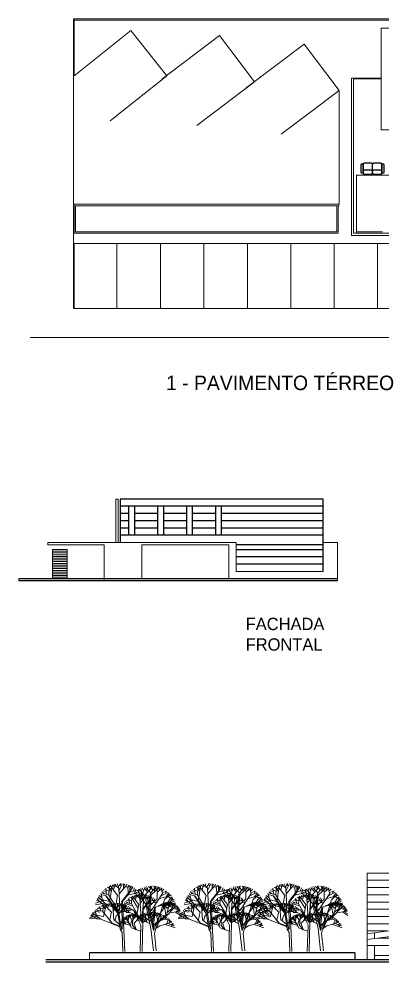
# Model space of a CAD drawing. Header units: millimetres. Extents: x 146.5 to 221.7, y 178.2 to 243.3.
# Drawn here: x 146.5 to 171.6, y 178.2 to 243.3 of the extents above; entities that cross this region are included whole.
import ezdxf

# ---------------------------------------------------------------- set-up
doc = ezdxf.new("R2010")
doc.units = ezdxf.units.MM
doc.linetypes.add('DASHDOT2', pattern=[12.7, 6.35, -3.175, 0, -3.175])
doc.layers.get('0').update_dxf_attribs({"color": 5, "lineweight": 0})
for name, color, linetype in [('banqueta', 62, 'Continuous'), ('MUEBLES', 2, 'Continuous'), ('MUEBLESF', 2, 'Continuous')]:
    doc.layers.add(name, color=color, linetype=linetype)
doc.layers.add('cristal', color=34, linetype='DASHDOT2', lineweight=5)
doc.layers.add('muros', color=1, linetype='Continuous', lineweight=15)
doc.styles.add('ATT', font='TXT')

# ---------------------------------------------------------------- blocks, each defined once
blk = doc.blocks.new('facahasa')
at = {"layer": 'banqueta'}
for p, q in [((203.537, 169.724), (203.537, 166.724)), ((217.537, 164.724), (217.537, 169.724)), ((217.537, 166.574), (211.537, 166.574)), ((217.537, 166.224), (211.537, 166.224)), ((217.537, 165.724), (211.537, 165.724)), ((217.537, 165.224), (211.537, 165.224)), ((218.537, 164.224), (196.537, 164.224)), ((218.537, 164.074), (196.537, 164.074))]:
    blk.add_line(p, q, dxfattribs=at)
at = {"layer": 'cristal'}
for p, q in [((198.865, 164.242), (198.865, 166.242)), ((198.865, 166.242), (199.865, 166.242)), ((198.865, 166.122), (199.865, 166.122)), ((199.865, 166.242), (199.865, 164.242)), ((198.865, 166.002), (199.865, 166.002)), ((198.865, 165.882), (199.865, 165.882)), ((198.865, 165.762), (199.865, 165.762)), ((198.865, 165.642), (199.865, 165.642)), ((198.865, 165.522), (199.865, 165.522)), ((198.865, 165.402), (199.865, 165.402)), ((198.865, 165.282), (199.865, 165.282)), ((198.865, 165.282), (199.865, 165.282)), ((198.865, 165.162), (199.865, 165.162)), ((198.865, 165.042), (199.865, 165.042)), ((198.865, 164.922), (199.865, 164.922)), ((198.865, 164.802), (199.865, 164.802)), ((198.865, 164.682), (199.865, 164.682)), ((198.865, 164.682), (199.865, 164.682)), ((198.865, 164.562), (199.865, 164.562)), ((198.865, 164.562), (199.865, 164.562)), ((198.865, 164.442), (199.865, 164.442)), ((198.865, 164.322), (199.865, 164.322))]:
    blk.add_line(p, q, dxfattribs=at)
at = {"layer": 'MUEBLESF'}
for p, q in [((217.537, 169.724), (203.537, 169.724)), ((217.537, 169.224), (203.537, 169.224)), ((204.137, 168.724), (203.537, 168.724)), ((204.137, 167.224), (204.137, 169.224)), ((204.537, 167.224), (204.537, 169.224)), ((206.137, 168.724), (204.537, 168.724)), ((206.137, 167.224), (206.137, 169.224)), ((206.537, 167.224), (206.537, 169.224)), ((208.137, 168.724), (206.537, 168.724)), ((208.137, 167.224), (208.137, 169.224)), ((208.537, 167.224), (208.537, 169.224)), ((210.137, 168.724), (208.537, 168.724)), ((210.137, 167.224), (210.137, 169.224)), ((210.537, 167.224), (210.537, 169.224)), ((217.537, 168.724), (210.537, 168.724)), ((204.137, 168.224), (203.537, 168.224)), ((206.137, 168.224), (204.537, 168.224)), ((208.137, 168.224), (206.537, 168.224)), ((210.137, 168.224), (208.537, 168.224)), ((217.537, 168.224), (210.537, 168.224)), ((204.137, 167.724), (203.537, 167.724)), ((206.137, 167.724), (204.537, 167.724)), ((208.137, 167.724), (206.537, 167.724)), ((210.137, 167.724), (208.537, 167.724)), ((217.537, 167.724), (210.537, 167.724)), ((206.537, 167.224), (203.537, 167.224)), ((217.537, 167.224), (206.537, 167.224))]:
    blk.add_line(p, q, dxfattribs=at)
at = {"layer": 'muros'}
for p, q in [((203.387, 169.724), (203.237, 169.724)), ((203.237, 169.724), (203.237, 166.724)), ((203.387, 169.724), (203.387, 166.724)), ((203.537, 169.724), (203.537, 166.724)), ((211.537, 166.724), (198.537, 166.724)), ((198.537, 166.724), (198.537, 166.574)), ((211.537, 166.724), (203.537, 166.724)), ((211.537, 164.724), (211.537, 166.724)), ((218.537, 166.724), (217.537, 166.724)), ((217.537, 164.724), (217.537, 166.724)), ((218.537, 164.224), (218.537, 166.724)), ((202.437, 166.574), (198.537, 166.574)), ((202.437, 166.574), (202.437, 164.074)), ((211.037, 166.574), (205.037, 166.574)), ((205.037, 164.224), (205.037, 166.574)), ((211.037, 164.224), (211.037, 166.574)), ((196.537, 164.074), (196.537, 164.224)), ((199.865, 164.242), (198.865, 164.242)), ((217.537, 164.724), (211.537, 164.724)), ((218.537, 164.224), (218.537, 164.074))]:
    blk.add_line(p, q, dxfattribs=at)
blk = doc.blocks.new('golodsood')
for p, q in [((214.458, 187.311), (183.295, 187.311)), ((208.015, 187.011), (183.295, 187.011)), ((185.295, 187.011), (185.295, 182.111)), ((188.405, 187.011), (188.405, 182.111)), ((191.405, 187.011), (191.405, 182.111)), ((194.405, 187.011), (194.405, 182.111)), ((197.405, 187.011), (197.405, 182.111)), ((200.405, 187.011), (200.405, 182.111)), ((203.405, 187.011), (203.405, 182.111)), ((206.405, 187.011), (206.405, 182.111)), ((208.015, 187.011), (208.015, 182.111)), ((208.458, 187.311), (208.458, 184.311)), ((208.958, 187.311), (208.958, 184.311)), ((209.458, 187.311), (209.458, 184.311)), ((209.958, 187.311), (209.958, 184.311)), ((210.458, 187.311), (210.458, 184.311)), ((210.958, 187.311), (210.958, 184.311)), ((211.458, 187.311), (211.458, 184.311)), ((211.958, 187.311), (211.958, 184.311)), ((212.458, 187.311), (212.458, 184.311)), ((212.958, 187.311), (212.958, 184.311)), ((213.458, 187.311), (213.458, 184.311)), ((213.958, 187.311), (213.958, 184.311)), ((214.458, 187.311), (214.458, 184.311)), ((214.458, 186.811), (208.015, 186.811)), ((214.458, 186.311), (208.015, 186.311)), ((214.458, 185.811), (208.015, 185.811)), ((186.305, 185.511), (183.295, 185.511)), ((189.305, 185.511), (186.905, 185.511)), ((192.305, 185.511), (189.905, 185.511)), ((195.305, 185.511), (192.905, 185.511)), ((198.305, 185.511), (195.905, 185.511)), ((201.305, 185.511), (198.905, 185.511)), ((204.305, 185.511), (201.905, 185.511)), ((207.305, 185.511), (204.905, 185.511)), ((214.458, 185.311), (208.015, 185.311)), ((186.305, 184.311), (183.295, 184.311)), ((189.305, 184.311), (186.905, 184.311)), ((192.305, 184.311), (189.905, 184.311)), ((195.305, 184.311), (192.905, 184.311)), ((198.305, 184.311), (195.905, 184.311)), ((201.305, 184.311), (198.905, 184.311)), ((204.305, 184.311), (201.905, 184.311)), ((207.305, 184.311), (204.905, 184.311)), ((214.458, 184.811), (208.015, 184.811)), ((186.305, 183.311), (183.295, 183.311)), ((189.305, 183.311), (186.905, 183.311)), ((192.305, 183.311), (189.905, 183.311)), ((195.305, 183.311), (192.905, 183.311)), ((198.305, 183.311), (195.905, 183.311)), ((201.305, 183.311), (198.905, 183.311)), ((204.305, 183.311), (201.905, 183.311)), ((207.305, 183.311), (204.905, 183.311)), ((150.308, 182.311), (150.308, 181.811)), ((172.644, 182.111), (169.994, 182.111)), ((176.144, 182.111), (173.144, 182.111)), ((179.644, 182.111), (176.644, 182.111)), ((182.795, 182.111), (180.144, 182.111)), ((208.015, 182.111), (183.295, 182.111)), ((186.305, 181.811), (186.305, 181.661)), ((189.305, 181.811), (189.305, 181.661)), ((192.305, 181.811), (192.305, 181.661)), ((192.305, 181.811), (192.305, 181.661)), ((195.305, 181.811), (195.305, 181.661)), ((195.305, 181.811), (195.305, 181.661)), ((198.305, 181.811), (198.305, 181.661)), ((201.305, 181.811), (201.305, 181.661)), ((204.305, 181.811), (204.305, 181.661)), ((207.305, 181.811), (207.305, 181.661)), ((219.308, 181.811), (219.308, 181.661))]:
    blk.add_line(p, q)
at = {"layer": 'banqueta'}
for p, q in [((219.308, 181.811), (147.308, 181.811)), ((168.644, 182.311), (150.308, 182.311)), ((168.644, 182.311), (168.644, 181.811)), ((216.808, 181.861), (216.808, 181.811)), ((217.808, 181.861), (216.808, 181.861)), ((217.808, 181.861), (217.808, 181.811)), ((219.308, 181.661), (147.308, 181.661))]:
    blk.add_line(p, q, dxfattribs=at)
at = {"layer": 'muros'}
for p, q in [((183.295, 187.811), (169.494, 187.811)), ((169.494, 187.811), (169.494, 181.811)), ((183.295, 187.811), (183.295, 181.811)), ((183.295, 187.311), (169.494, 187.311)), ((186.305, 187.011), (186.305, 182.111)), ((186.905, 187.011), (186.905, 182.111)), ((189.305, 187.011), (189.305, 182.111)), ((189.905, 187.011), (189.905, 182.111)), ((192.305, 187.011), (192.305, 182.111)), ((192.905, 187.011), (192.905, 182.111)), ((195.305, 187.011), (195.305, 182.111)), ((195.905, 187.011), (195.905, 182.111)), ((198.305, 187.011), (198.305, 182.111)), ((198.905, 187.011), (198.905, 182.111)), ((201.305, 187.011), (201.305, 182.111)), ((201.905, 187.011), (201.905, 182.111)), ((204.305, 187.011), (204.305, 182.111)), ((204.905, 187.011), (204.905, 182.111)), ((207.305, 187.011), (207.305, 182.111)), ((183.295, 186.811), (169.494, 186.811)), ((183.295, 186.311), (169.494, 186.311)), ((183.295, 185.811), (169.494, 185.811)), ((183.295, 185.51), (169.494, 183.623)), ((181.843, 185.311), (169.494, 185.311)), ((183.295, 185.106), (169.494, 183.219)), ((179.644, 185.011), (179.644, 184.607)), ((180.144, 185.079), (180.144, 184.675)), ((182.795, 185.442), (182.795, 185.038)), ((178.187, 184.811), (169.494, 184.811)), ((174.53, 184.311), (169.494, 184.311)), ((176.144, 184.532), (176.144, 184.128)), ((176.644, 184.6), (176.644, 184.197)), ((183.295, 184.311), (177.483, 184.311)), ((183.295, 184.811), (181.139, 184.811)), ((215.458, 184.311), (208.215, 184.311)), ((208.215, 184.311), (208.215, 181.811)), ((215.458, 184.311), (215.458, 184.161)), ((170.874, 183.811), (169.494, 183.811)), ((169.994, 183.691), (169.994, 183.287)), ((172.644, 184.053), (172.644, 183.65)), ((173.144, 184.122), (173.144, 183.718)), ((183.295, 183.811), (173.826, 183.811)), ((212.858, 184.161), (212.858, 181.811)), ((215.458, 184.161), (212.858, 184.161)), ((214.113, 184.011), (214.113, 181.811)), ((215.263, 184.011), (214.113, 184.011)), ((215.263, 183.891), (214.113, 183.891)), ((215.263, 183.771), (214.113, 183.771)), ((215.263, 183.651), (214.113, 183.651)), ((215.263, 184.011), (215.263, 181.811)), ((183.295, 183.311), (170.17, 183.311)), ((215.263, 183.531), (214.113, 183.531)), ((215.263, 183.411), (214.113, 183.411)), ((215.263, 183.291), (214.113, 183.291)), ((215.263, 183.171), (214.113, 183.171)), ((215.263, 183.051), (214.113, 183.051)), ((183.295, 182.811), (169.494, 182.811)), ((169.994, 182.811), (169.994, 181.811)), ((172.644, 182.811), (172.644, 181.811)), ((173.144, 182.811), (173.144, 181.811)), ((176.144, 182.811), (176.144, 181.811)), ((176.644, 182.811), (176.644, 181.811)), ((179.644, 182.811), (179.644, 181.811)), ((180.144, 182.811), (180.144, 181.811)), ((182.795, 182.811), (182.795, 181.811)), ((215.263, 182.931), (214.113, 182.931)), ((215.263, 182.811), (214.113, 182.811)), ((215.263, 182.691), (214.113, 182.691)), ((215.263, 182.691), (214.113, 182.691)), ((215.263, 182.571), (214.113, 182.571)), ((215.263, 182.451), (214.113, 182.451)), ((215.263, 182.331), (214.113, 182.331)), ((215.263, 182.211), (214.113, 182.211)), ((215.263, 182.091), (214.113, 182.091)), ((215.263, 181.971), (214.113, 181.971)), ((215.263, 181.851), (214.113, 181.851))]:
    blk.add_line(p, q, dxfattribs=at)
blk = doc.blocks.new('LEA')
at = {"color": 0, "linetype": 'Continuous'}
for p, q in [((-1.69, 1.7), (-1.6, 2.97)), ((-1.15, 3.17), (-1.58, 0.65)), ((-0.35, 1.53), (-1.5, 3.06)), ((-1.21, 2.75), (-1.15, 3.17)), ((-0.85, 2.75), (-1.05, 3.17)), ((-0.96, 2.42), (-0.69, 3.28)), ((-0.15, 2.67), (-0.87, 3.22)), ((-0.49, 2.97), (-0.39, 3.33)), ((-0.29, 2.81), (0.15, 3.36)), ((-0.13, 2.28), (0.37, 3.31)), ((-0.11, 1.78), (1.09, 3.22)), ((0.17, 3.03), (-0.01, 3.33)), ((0.55, 2.59), (0.55, 3.33)), ((0.55, 2.95), (0.77, 3.25)), ((0.75, 2.81), (1.85, 2.92)), ((1.25, 2.89), (1.31, 3.14)), ((1.51, 2.14), (1.51, 3.06)), ((1.53, 2.61), (1.83, 2.95)), ((-2.78, 1.26), (-3.18, 1.53)), ((-2.64, 0.87), (-2.92, 1.92)), ((-2.14, 1.49), (-2.87, 1.7)), ((-2.28, 1.81), (-2.78, 2.09)), ((-1.74, 1.7), (-2.63, 1.83)), ((-2.12, 2.17), (-2.56, 2.25)), ((-1.65, 2.2), (-2.36, 2.45)), ((-2.04, 1.76), (-2.15, 2.64)), ((-1.19, 2.59), (-1.96, 2.78)), ((-0.29, -0.72), (-1.74, 1.7)), ((-1.34, 2.2), (-1.73, 2.83)), ((-0.69, -0.3), (-0.35, 1.57)), ((-0.02, -0.13), (-0.17, 2.67)), ((0.38, 0.76), (1.55, 2.25)), ((1.17, 1.62), (2.95, 2)), ((1.24, 2), (1.18, 2.84)), ((1.55, 2.25), (1.95, 2.8)), ((1.61, 2.12), (2.65, 2.34)), ((2.03, 2.2), (2.23, 2.72)), ((2.21, 1.84), (2.43, 2.53)), ((-2.38, 0.37), (-3.74, 0.12)), ((-2.46, 0.79), (-3.72, 0.37)), ((-3.08, 0.59), (-3.56, 0.79)), ((-2.58, 0.15), (-3.48, 0.98)), ((-1.58, 0.65), (-3.44, 1.06)), ((-2.02, 0.09), (-3.3, 1.34)), ((-2.01, 0.08), (-2.66, 0.13))]:
    blk.add_line(p, q, dxfattribs=at)
blk = doc.blocks.new('arbol')
for p, q in [((158.903, 184.277), (158.718, 184.324)), ((158.869, 184.183), (158.772, 184.337)), ((158.781, 184.061), (158.806, 184.371)), ((158.913, 184.418), (158.811, 183.806)), ((159.107, 184.021), (158.83, 184.391)), ((158.898, 184.317), (158.913, 184.418)), ((158.986, 184.317), (158.937, 184.418)), ((158.961, 184.236), (159.025, 184.445)), ((159.156, 184.297), (158.981, 184.431)), ((159.074, 184.371), (159.098, 184.459)), ((159.122, 184.33), (159.229, 184.465)), ((159.161, 184.203), (159.283, 184.452)), ((159.166, 184.082), (159.458, 184.431)), ((159.234, 184.385), (159.19, 184.459)), ((159.327, 184.277), (159.327, 184.459)), ((159.327, 184.364), (159.38, 184.438)), ((159.376, 184.33), (159.643, 184.358)), ((159.496, 184.133), (159.481, 184.34)), ((159.497, 184.351), (159.512, 184.412)), ((159.561, 184.169), (159.561, 184.391)), ((159.565, 184.284), (159.638, 184.364)), ((159.571, 184.195), (159.668, 184.329)), ((160.033, 184.1), (160.13, 184.346)), ((160.082, 183.989), (160.371, 184.32)), ((160.239, 184.231), (160.182, 184.358)), ((160.655, 184.333), (160.207, 183.903)), ((160.323, 184.278), (160.249, 184.359)), ((160.278, 184.186), (160.384, 184.376)), ((160.417, 184.217), (160.316, 184.368)), ((160.337, 184.125), (160.541, 184.36)), ((160.563, 184.226), (160.443, 184.374)), ((160.479, 184.171), (160.494, 184.353)), ((160.574, 183.898), (160.573, 184.361)), ((160.583, 184.261), (160.655, 184.333)), ((160.653, 184.208), (160.675, 184.318)), ((158.703, 183.671), (158.392, 183.974)), ((158.518, 183.954), (158.421, 184.021)), ((158.553, 183.859), (158.484, 184.115)), ((158.674, 184.009), (158.495, 184.061)), ((158.64, 184.088), (158.518, 184.156)), ((158.771, 184.061), (158.554, 184.092)), ((158.679, 184.176), (158.572, 184.196)), ((158.791, 184.183), (158.621, 184.243)), ((158.699, 184.075), (158.67, 184.29)), ((159.123, 183.328), (158.674, 184.009)), ((159.153, 183.379), (158.689, 184.009)), ((159.123, 183.472), (158.771, 184.061)), ((159.025, 183.575), (159.107, 184.03)), ((159.19, 183.617), (159.153, 184.298)), ((159.287, 183.834), (159.571, 184.195)), ((159.292, 183.807), (159.581, 184.176)), ((159.478, 184.042), (159.911, 184.136)), ((159.585, 184.162), (159.838, 184.216)), ((159.618, 183.711), (159.639, 183.988)), ((159.895, 183.691), (159.66, 184.004)), ((159.687, 184.183), (159.736, 184.311)), ((160.011, 183.965), (159.709, 184.114)), ((159.718, 183.941), (159.73, 184.027)), ((159.731, 184.095), (159.784, 184.263)), ((160.056, 184.058), (159.749, 184.16)), ((159.792, 183.941), (159.751, 184.027)), ((159.772, 183.873), (159.825, 184.05)), ((159.937, 183.925), (159.788, 184.039)), ((159.906, 184.11), (159.841, 184.218)), ((159.867, 183.988), (159.888, 184.062)), ((159.94, 183.951), (159.885, 184.244)), ((160.207, 183.903), (159.905, 184.254)), ((159.908, 183.953), (160, 184.067)), ((159.941, 183.844), (160.045, 184.056)), ((159.946, 183.742), (160.194, 184.039)), ((160.003, 183.999), (159.966, 184.062)), ((160.041, 183.859), (159.972, 184.288)), ((160.003, 183.02), (160.082, 183.989)), ((160.062, 184.196), (160.024, 184.308)), ((160.082, 183.907), (160.082, 184.062)), ((160.082, 183.982), (160.128, 184.045)), ((160.22, 184.148), (160.106, 184.296)), ((160.124, 183.953), (160.351, 183.976)), ((160.19, 183.522), (160.148, 184.001)), ((160.328, 184.131), (160.173, 184.286)), ((160.227, 183.97), (160.239, 184.022)), ((160.259, 183.449), (160.328, 184.131)), ((160.281, 183.816), (160.281, 184.004)), ((160.285, 183.913), (160.347, 183.982)), ((160.289, 183.328), (160.354, 184.046)), ((160.399, 183.525), (160.776, 184.094)), ((160.586, 184.158), (160.761, 184.288)), ((160.657, 183.912), (161.101, 184.018)), ((160.778, 184.091), (160.718, 184.303)), ((160.726, 184.012), (160.972, 184.139)), ((160.756, 184.2), (160.828, 184.255)), ((160.771, 184.138), (160.937, 184.182)), ((160.85, 183.872), (161.056, 184.065)), ((160.893, 184.114), (160.902, 184.2)), ((160.903, 183.973), (161.011, 184.119)), ((160.955, 184.043), (161.042, 184.07)), ((160.974, 183.986), (161.205, 183.849)), ((161.084, 183.93), (161.131, 183.97)), ((158.616, 183.739), (158.285, 183.678)), ((158.596, 183.84), (158.289, 183.739)), ((158.445, 183.792), (158.328, 183.84)), ((158.567, 183.684), (158.348, 183.886)), ((158.811, 183.806), (158.358, 183.907)), ((158.704, 183.668), (158.547, 183.679)), ((158.943, 183.586), (158.704, 183.668)), ((159.123, 183.452), (159.19, 183.617)), ((159.279, 182.76), (159.264, 183.824)), ((159.552, 183.392), (159.287, 183.65)), ((159.378, 181.95), (159.292, 183.807)), ((159.395, 183.633), (159.313, 183.69)), ((159.424, 183.553), (159.366, 183.77)), ((159.659, 183.642), (159.375, 183.724)), ((159.498, 183.747), (159.395, 183.805)), ((159.61, 183.724), (159.426, 183.75)), ((159.532, 183.821), (159.441, 183.839)), ((159.627, 183.827), (159.482, 183.879)), ((159.548, 183.736), (159.524, 183.919)), ((159.722, 183.907), (159.565, 183.947)), ((159.869, 183.547), (159.61, 183.959)), ((159.909, 183.223), (159.618, 183.711)), ((159.826, 183.311), (159.895, 183.691)), ((160.04, 183.856), (159.92, 183.959)), ((159.966, 183.346), (159.934, 183.925)), ((160.039, 183.019), (160.074, 183.944)), ((160.183, 183.648), (160.04, 183.856)), ((160.048, 183.531), (160.29, 183.838)), ((160.053, 183.508), (160.298, 183.821)), ((160.264, 183.42), (160.173, 183.773)), ((160.211, 183.707), (160.579, 183.787)), ((160.226, 183.785), (160.214, 183.961)), ((160.242, 183.59), (160.579, 183.905)), ((160.29, 183.838), (160.372, 183.952)), ((160.301, 183.81), (160.517, 183.856)), ((160.389, 183.827), (160.43, 183.936)), ((160.426, 183.753), (160.471, 183.896)), ((160.478, 182.633), (160.849, 183.876)), ((160.487, 183.587), (161.046, 183.74)), ((160.606, 183.641), (161.05, 183.761)), ((160.693, 183.385), (160.932, 183.704)), ((160.843, 183.594), (160.703, 183.687)), ((160.871, 183.637), (160.726, 183.708)), ((160.8, 183.673), (160.775, 183.73)), ((160.807, 183.592), (160.798, 183.74)), ((160.937, 183.551), (160.809, 183.744)), ((160.851, 183.54), (160.844, 183.757)), ((160.862, 183.66), (160.926, 183.776)), ((160.883, 183.706), (160.871, 183.764)), ((160.883, 183.694), (161.287, 183.51)), ((160.958, 183.672), (160.911, 183.752)), ((160.933, 183.323), (161.011, 183.656)), ((161.186, 183.736), (160.937, 183.551)), ((161.011, 183.656), (160.944, 183.743)), ((160.953, 183.756), (161.064, 183.931)), ((160.973, 183.712), (160.953, 183.778)), ((161.018, 183.73), (160.986, 183.774)), ((160.99, 183.687), (161.054, 183.774)), ((161.015, 183.653), (161.131, 183.756)), ((161.06, 183.693), (161.02, 183.774)), ((161.026, 183.747), (161.159, 183.925)), ((161.041, 183.727), (161.277, 183.619)), ((161.05, 183.761), (161.208, 183.811)), ((161.133, 183.688), (161.083, 183.77)), ((161.088, 183.666), (161.107, 183.756)), ((161.098, 183.836), (161.205, 183.857)), ((161.118, 183.525), (161.147, 183.755)), ((161.118, 183.586), (161.262, 183.689)), ((161.136, 183.682), (161.251, 183.755)), ((161.14, 183.654), (161.235, 183.707)), ((161.146, 183.704), (161.186, 183.736)), ((161.177, 183.674), (161.195, 183.727)), ((161.2, 183.572), (161.331, 183.619)), ((161.232, 183.608), (161.215, 183.717)), ((161.227, 183.663), (161.267, 183.686)), ((161.231, 183.632), (161.316, 183.643)), ((161.29, 183.612), (161.3, 183.654)), ((159.057, 183.271), (159.018, 183.11)), ((159.205, 182.781), (159.123, 183.328)), ((159.153, 183.39), (159.197, 183.607)), ((159.242, 182.822), (159.153, 183.379)), ((159.478, 183.45), (159.197, 183.398)), ((159.461, 183.536), (159.201, 183.45)), ((159.333, 183.495), (159.234, 183.536)), ((159.436, 183.404), (159.25, 183.575)), ((159.689, 183.497), (159.259, 183.593)), ((159.553, 183.39), (159.42, 183.399)), ((159.44, 183.157), (159.438, 183.266)), ((159.553, 183.246), (159.464, 183.28)), ((159.566, 183.316), (159.48, 183.017)), ((159.481, 183.146), (159.51, 183.299)), ((159.531, 183.201), (159.492, 183.284)), ((159.64, 183.107), (159.524, 183.307)), ((159.78, 183.312), (159.553, 183.39)), ((159.553, 183.266), (159.566, 183.316)), ((159.597, 183.261), (159.578, 183.314)), ((159.58, 183.223), (159.623, 183.323)), ((159.68, 183.242), (159.601, 183.318)), ((159.643, 183.283), (159.66, 183.325)), ((159.665, 183.26), (159.726, 183.321)), ((159.673, 183.134), (159.838, 183.291)), ((159.677, 183.194), (159.752, 183.311)), ((159.975, 182.918), (159.689, 183.497)), ((159.822, 183.319), (159.694, 183.485)), ((159.724, 183.281), (159.706, 183.32)), ((159.764, 183.222), (159.774, 183.312)), ((159.769, 183.265), (159.8, 183.299)), ((159.902, 183.186), (159.822, 183.319)), ((159.853, 183.249), (159.863, 183.278)), ((159.909, 183.206), (159.966, 183.346)), ((159.934, 183.153), (159.972, 183.338)), ((160.346, 182.804), (160.19, 183.522)), ((160.272, 183.157), (160.519, 183.59)), ((160.439, 182.73), (160.289, 183.328)), ((160.297, 183.422), (160.399, 183.512)), ((160.301, 183.466), (160.399, 183.525)), ((160.39, 182.925), (160.487, 183.587)), ((160.425, 182.786), (160.518, 183.595)), ((160.439, 182.73), (160.693, 183.385)), ((161.015, 183.354), (160.585, 182.996)), ((160.931, 183.327), (160.596, 183.017)), ((160.85, 183.538), (160.798, 183.597)), ((160.855, 183.548), (160.901, 183.296)), ((160.934, 183.393), (161.121, 183.528)), ((161.007, 183.351), (161.231, 183.609)), ((161.105, 183.403), (161.026, 183.378)), ((161.118, 183.396), (161.345, 183.427)), ((161.16, 183.527), (161.387, 183.551)), ((161.258, 183.404), (161.447, 183.288)), ((161.286, 183.541), (161.349, 183.607)), ((161.297, 183.431), (161.363, 183.51)), ((161.316, 183.573), (161.361, 183.581)), ((161.322, 183.544), (161.428, 183.461)), ((161.333, 183.421), (161.41, 183.501)), ((161.339, 183.411), (161.449, 183.342)), ((161.345, 183.427), (161.427, 183.442)), ((158.486, 183.146), (159.191, 182.865)), ((158.906, 182.996), (159.196, 182.889)), ((158.975, 183.116), (159.182, 182.943)), ((159.38, 182.995), (159.212, 182.984)), ((159.376, 183.047), (159.218, 183.014)), ((159.298, 183.032), (159.243, 183.062)), ((159.352, 182.971), (159.255, 183.084)), ((159.48, 183.017), (159.261, 183.094)), ((159.419, 182.957), (159.282, 183.125)), ((159.344, 183.108), (159.299, 183.147)), ((159.355, 183.059), (159.336, 183.19)), ((159.424, 183.126), (159.338, 183.162)), ((159.42, 182.955), (159.342, 182.97)), ((159.412, 183.168), (159.355, 183.208)), ((159.475, 183.146), (159.37, 183.174)), ((159.436, 183.209), (159.384, 183.225)), ((159.492, 183.206), (159.411, 183.246)), ((159.424, 182.959), (159.568, 182.927)), ((159.435, 183.122), (159.5, 183.09)), ((159.616, 182.834), (159.475, 183.146)), ((159.481, 183.017), (159.546, 182.991)), ((159.574, 182.891), (159.641, 183.112)), ((159.658, 182.902), (159.678, 183.242)), ((159.658, 182.925), (159.788, 182.752)), ((159.71, 183.015), (159.797, 182.763)), ((159.719, 183.004), (159.88, 183.167)), ((159.791, 183.246), (159.926, 183.244)), ((159.825, 183.096), (160.046, 183.118)), ((159.84, 183.141), (159.844, 183.244)), ((159.874, 183.155), (159.886, 183.265)), ((159.88, 183.167), (159.936, 183.228)), ((159.883, 183.211), (159.923, 183.247)), ((159.885, 183.15), (160.014, 183.162)), ((159.93, 183.163), (160.003, 183.02)), ((159.937, 183.154), (159.969, 183.215)), ((159.942, 181.949), (159.975, 182.918)), ((159.954, 183.108), (159.99, 183.189)), ((160.016, 181.949), (160.041, 183.021)), ((160.039, 183.019), (160.272, 183.157)), ((160.197, 183.038), (160.314, 182.974)), ((159.279, 182.657), (159.205, 182.781)), ((159.279, 182.76), (159.242, 182.822)), ((159.3, 181.95), (159.279, 182.657)), ((159.624, 182.824), (159.953, 182.698)), ((160.437, 181.972), (160.346, 182.804)), ((160.544, 181.972), (160.478, 182.633)), ((160.684, 182.906), (160.528, 182.796))]:
    blk.add_line(p, q)
at = {"xscale": 0.2432432432432563, "yscale": 0.1824324324324209, "zscale": 0.2432432432432433}
blk.add_blockref('LEA', (158.971, 183.131), dxfattribs=at)
at = {"xscale": 0.206756756756761, "yscale": 0.1581081081081095, "zscale": 0.2067567567567568, "rotation": 331.868578794393}
blk.add_blockref('LEA', (160.555, 182.832), dxfattribs=at)
blk = doc.blocks.new('slom')
at = {"layer": 'MUEBLES'}
for p, q in [((175.347, 189.501), (175.347, 189.011)), ((175.5, 189.552), (175.5, 188.96)), ((175.5, 189.011), (175.5, 189.501)), ((176.067, 189.629), (175.577, 189.629)), ((176.143, 188.96), (176.143, 189.552)), ((176.709, 189.629), (176.22, 189.629)), ((176.786, 188.96), (176.786, 189.552)), ((176.786, 189.501), (176.786, 189.011)), ((176.939, 189.011), (176.939, 189.501)), ((176.067, 189.139), (175.577, 189.139)), ((175.577, 188.884), (176.067, 188.884)), ((176.709, 189.139), (176.22, 189.139)), ((176.22, 188.884), (176.709, 188.884))]:
    blk.add_line(p, q, dxfattribs=at)
for centre, start, end in [((175.424, 189.501), 0, 180), ((175.577, 189.552), 90, 180), ((176.067, 189.552), 0, 90), ((176.22, 189.552), 90, 180), ((176.709, 189.552), 0, 90), ((176.862, 189.501), 0, 180), ((175.424, 189.011), 180, 0), ((175.577, 189.062), 90, 180), ((175.577, 188.96), 180, 270), ((176.067, 189.062), 0, 90), ((176.067, 188.96), 270, 0), ((176.22, 189.062), 90, 180), ((176.22, 188.96), 180, 270), ((176.709, 189.062), 0, 90), ((176.709, 188.96), 270, 0), ((176.862, 189.011), 180, 0)]:
    blk.add_arc(centre, 0.0765, start, end, dxfattribs=at)

msp = doc.modelspace()

# ---------------------------------------------------------------- linework, layer by layer
for p, q in [((150.308, 223.279), (150.308, 243.179)), ((150.358, 239.359), (150.358, 243.179)), ((150.353, 239.356), (154.258, 242.479)), ((154.258, 242.479), (156.756, 239.356)), ((156.407, 239.121), (160.398, 242.132)), ((160.398, 242.132), (162.808, 238.94)), ((162.243, 238.514), (166.234, 241.526)), ((166.234, 241.526), (168.644, 238.333)), ((156.756, 239.356), (152.852, 236.232)), ((163.182, 239.279), (163.258, 239.279)), ((169.494, 239.179), (171.548, 239.179)), ((169.644, 239.154), (171.548, 239.154)), ((169.644, 239.129), (171.548, 239.129)), ((162.808, 238.94), (158.816, 235.928)), ((168.644, 238.333), (164.653, 235.321)), ((168.594, 238.295), (168.594, 238.333)), ((168.644, 230.479), (168.644, 238.333)), ((169.844, 228.479), (169.844, 232.479)), ((182.881, 232.479), (169.844, 232.479)), ((168.644, 230.479), (150.358, 230.479)), ((150.358, 228.479), (150.358, 230.479)), ((150.458, 228.579), (150.458, 230.379)), ((168.494, 230.379), (150.458, 230.379)), ((168.494, 228.579), (168.494, 230.379)), ((168.594, 228.479), (168.594, 230.479)), ((168.644, 230.379), (168.594, 230.379)), ((168.494, 228.579), (150.458, 228.579)), ((171.644, 228.579), (169.846, 228.579)), ((168.594, 228.479), (150.358, 228.479)), ((150.308, 227.779), (150.308, 223.279)), ((150.308, 227.779), (153.308, 227.779)), ((150.358, 223.279), (150.358, 227.779)), ((153.306, 227.779), (153.306, 223.279)), ((153.306, 227.779), (156.306, 227.779)), ((153.308, 227.779), (153.308, 223.279)), ((156.306, 227.779), (156.306, 223.279)), ((156.308, 227.779), (156.308, 223.279)), ((156.308, 227.779), (159.308, 227.779)), ((159.308, 227.779), (159.308, 223.279)), ((159.315, 227.779), (159.315, 223.279)), ((159.315, 227.779), (162.315, 227.779)), ((162.314, 227.779), (162.314, 223.279)), ((162.314, 227.779), (165.314, 227.779)), ((162.315, 227.779), (162.315, 223.279)), ((165.314, 227.779), (165.314, 223.279)), ((165.315, 227.779), (165.315, 223.279)), ((165.315, 227.779), (168.315, 227.779)), ((168.306, 227.779), (168.306, 223.279)), ((168.306, 227.779), (171.306, 227.779)), ((168.315, 227.779), (168.315, 223.279)), ((171.304, 227.779), (171.304, 223.279)), ((171.304, 227.779), (174.304, 227.779)), ((171.306, 227.779), (171.306, 223.279)), ((207.339, 223.279), (150.308, 223.279)), ((219.308, 221.279), (147.308, 221.279))]:
    msp.add_line(p, q)
at = {"layer": 'muros'}
for p, q in [((150.308, 243.279), (215.308, 243.279)), ((150.308, 243.279), (150.308, 243.179)), ((150.308, 243.179), (215.458, 243.179)), ((171.548, 235.629), (171.548, 242.629)), ((171.548, 242.629), (176.048, 242.629)), ((169.494, 228.479), (169.494, 239.179)), ((169.644, 228.479), (169.644, 239.179)), ((175.148, 235.629), (171.548, 235.629)), ((169.494, 228.329), (169.494, 228.479)), ((169.644, 228.329), (169.494, 228.329)), ((183.145, 228.479), (169.644, 228.479)), ((183.295, 228.329), (169.644, 228.329))]:
    msp.add_line(p, q, dxfattribs=at)

# ---------------------------------------------------------------- block references
at = {"xscale": 1.861810547000692, "yscale": 1.861810547000692, "zscale": 1.861810547000692}
for p in [(-142.873, -159.854), (-136.754, -159.854), (-131.335, -159.854)]:
    msp.add_blockref('arbol', p, dxfattribs=at)
at = {"layer": 'muros'}
for name, p in [('slom', (-5.189, 43.685)), ('facahasa', (-49.999, 40.407)), ('golodsood', (1.098, -3.498))]:
    msp.add_blockref(name, p, dxfattribs=at)

# ---------------------------------------------------------------- texts
at = {"layer": 'muros', "style": 'ATT'}
msp.add_text('1 - PAVIMENTO TÉRREO ', height=1, dxfattribs=at).set_placement((156.697, 217.651))
at = {"layer": 'muros', "insert": (162.198, 201.935), "char_height": 0.85061, "width": 4.75385, "attachment_point": 1}
msp.add_mtext('FACHADA FRONTAL', dxfattribs=at)

doc.saveas('drawing.dxf')
